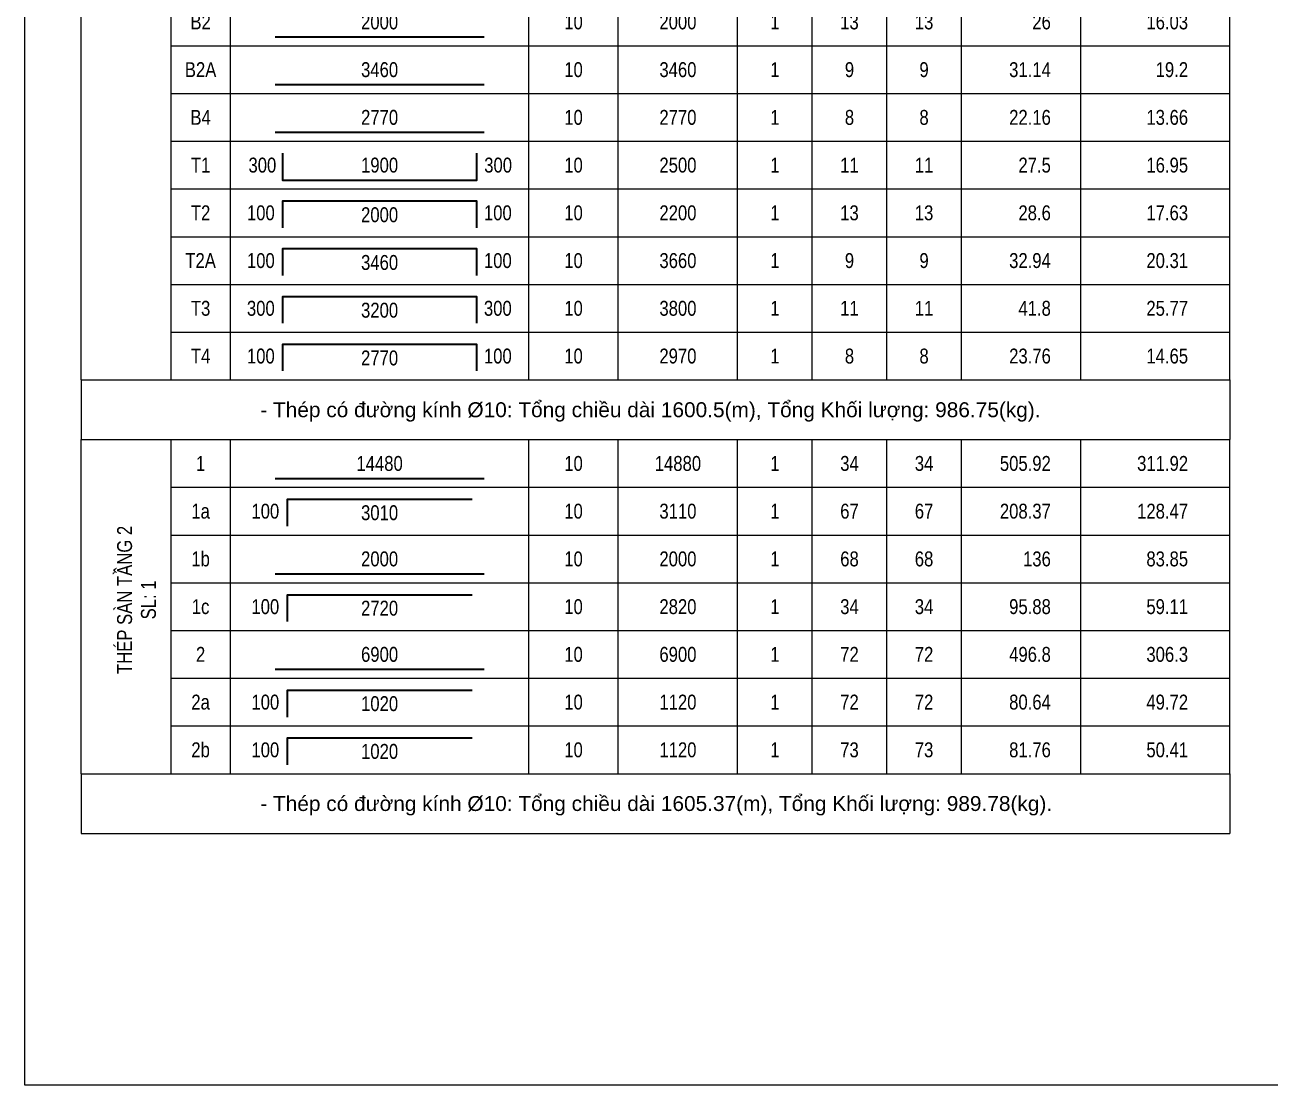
# Model space of a CAD drawing. Extents: x -165145 to 691808, y -202842 to 311040.
# Drawn here: x 352908 to 363342, y -136252 to -127368 of the extents above; entities that cross this region are included whole.
import ezdxf
from ezdxf.enums import TextEntityAlignment as Align

# ---------------------------------------------------------------- set-up
doc = ezdxf.new("R2010")
doc.units = 0
doc.header["$LTSCALE"] = 10
doc.header["$MEASUREMENT"] = 0
doc.linetypes.add('HIDDEN', pattern=[2.3807, 1.587, -0.7937])
doc.layers.get('Defpoints').update_dxf_attribs({"color": 5, "linetype": 'CONTINUOUS'})
for name, color, linetype, lineweight in [('DCE_BaoBeTong', 4, 'CONTINUOUS', 18), ('Dce_text', 7, 'CONTINUOUS', 13), ('DCE_ThepChu', 1, 'CONTINUOUS', 35), ('GE_KC_NETKHUAT', 9, 'HIDDEN', 20), ('TEXT', 4, 'CONTINUOUS', 20)]:
    doc.layers.add(name, color=color, linetype=linetype, lineweight=lineweight)
doc.styles.add('Dce_Text', font='arial.ttf', dxfattribs={"width": 0.8})
doc.styles.add('Dce_Text2', font='arial.ttf', dxfattribs={"width": 0.8})

# ---------------------------------------------------------------- blocks, each defined once
blk = doc.blocks.new('TK1')
at = {"layer": 'DCE_BaoBeTong'}
for p, q in [((0, -8), (0, 0)), ((25, -8), (25, 0)), ((75, -8), (75, 0)), ((90, -8), (90, 0)), ((110, -8), (110, 0)), ((122.5, -8), (122.5, 0)), ((135, -8), (135, 0)), ((147.5, -8), (147.5, 0)), ((167.5, -8), (167.5, 0))]:
    blk.add_line(p, q, dxfattribs=at)
for points in [[(15, -8), (25, -8), (75, -8), (90, -8), (122.5, -8), (135, -8), (147.5, -8), (167.5, -8), (192.5, -8), (192.5, 0)], [(15, 0), (15, -8)]]:
    blk.add_lwpolyline(points, dxfattribs=at)
at = {"layer": 'DCE_ThepChu'}
blk.add_lwpolyline([(32.5, -6.5), (67.5, -6.5)], dxfattribs=at)
at = {"layer": 'Dce_text', "color": 2, "style": 'Dce_Text', "width": 0.8, "flags": 4}
for tag, p in [('SH', (20, -4)), ('L', (50, -4)), ('DK', (82.5, -4)), ('sumL', (100, -4)), ('SKC', (116.25, -4)), ('SL', (128.75, -4))]:
    blk.add_attdef(tag, text='', height=2.5, dxfattribs=at).set_placement(p, align=Align.MIDDLE_CENTER)
at = {"layer": 'Dce_text', "color": 2, "style": 'Dce_Text', "width": 0.8}
blk.add_attdef('TSL', text='', height=2.5, dxfattribs=at).set_placement((141.25, -4), align=Align.MIDDLE_CENTER)
at = {"layer": 'Dce_text', "color": 2, "style": 'Dce_Text', "width": 0.8, "flags": 4}
for tag, p in [('Lall', (162.5, -4)), ('KL', (185.5, -4))]:
    blk.add_attdef(tag, text='', height=2.5, dxfattribs=at).set_placement(p, align=Align.MIDDLE_RIGHT)
blk = doc.blocks.new('TK2')
at = {"layer": 'DCE_BaoBeTong'}
for p, q in [((0, -8), (0, 0)), ((25, -8), (25, 0)), ((75, -8), (75, 0)), ((90, -8), (90, 0)), ((110, -8), (110, 0)), ((122.5, -8), (122.5, 0)), ((135, -8), (135, 0)), ((147.5, -8), (147.5, 0)), ((167.5, -8), (167.5, 0))]:
    blk.add_line(p, q, dxfattribs=at)
for points in [[(15, -8), (25, -8), (75, -8), (90, -8), (122.5, -8), (135, -8), (147.5, -8), (167.5, -8), (192.5, -8), (192.5, 0)], [(15, 0), (15, -8)]]:
    blk.add_lwpolyline(points, dxfattribs=at)
at = {"layer": 'DCE_ThepChu'}
blk.add_lwpolyline([(34.55, -6.5), (34.55, -2), (65.49, -2)], dxfattribs=at)
at = {"layer": 'Dce_text', "color": 2, "style": 'Dce_Text', "width": 0.8, "flags": 4}
for tag, p in [('SH', (20, -4)), ('L2', (50, -4.26)), ('DK', (82.5, -4)), ('sumL', (100, -4)), ('SKC', (116.25, -4)), ('SL', (128.75, -4))]:
    blk.add_attdef(tag, text='', height=2.5, dxfattribs=at).set_placement(p, align=Align.MIDDLE_CENTER)
for tag, p in [('L1', (33.18, -4)), ('Lall', (162.5, -4)), ('KL', (185.5, -4))]:
    blk.add_attdef(tag, text='', height=2.5, dxfattribs=at).set_placement(p, align=Align.MIDDLE_RIGHT)
at = {"layer": 'Dce_text', "color": 2, "style": 'Dce_Text', "width": 0.8}
blk.add_attdef('TSL', text='', height=2.5, dxfattribs=at).set_placement((141.25, -4), align=Align.MIDDLE_CENTER)
blk = doc.blocks.new('TK4')
at = {"layer": 'DCE_BaoBeTong'}
for p, q in [((0, -8), (0, 0)), ((25, -8), (25, 0)), ((75, -8), (75, 0)), ((90, -8), (90, 0)), ((110, -8), (110, 0)), ((122.5, -8), (122.5, 0)), ((135, -8), (135, 0)), ((147.5, -8), (147.5, 0)), ((167.5, -8), (167.5, 0))]:
    blk.add_line(p, q, dxfattribs=at)
for points in [[(15, -8), (25, -8), (75, -8), (90, -8), (122.5, -8), (135, -8), (147.5, -8), (167.5, -8), (192.5, -8), (192.5, 0)], [(15, 0), (15, -8)]]:
    blk.add_lwpolyline(points, dxfattribs=at)
at = {"layer": 'DCE_ThepChu'}
blk.add_lwpolyline([(33.78, -6.5), (33.78, -2), (66.22, -2), (66.22, -6.5)], dxfattribs=at)
at = {"layer": 'Dce_text', "color": 2, "style": 'Dce_Text', "width": 0.8, "flags": 4}
for tag, p in [('SH', (20, -4)), ('L2', (50, -4.32)), ('DK', (82.5, -4)), ('sumL', (100, -4)), ('SKC', (116.25, -4)), ('SL', (128.75, -4))]:
    blk.add_attdef(tag, text='', height=2.5, dxfattribs=at).set_placement(p, align=Align.MIDDLE_CENTER)
for tag, p in [('L1', (32.43, -4)), ('Lall', (162.5, -4)), ('KL', (185.5, -4))]:
    blk.add_attdef(tag, text='', height=2.5, dxfattribs=at).set_placement(p, align=Align.MIDDLE_RIGHT)
blk.add_attdef('L3', text='', height=2.5, dxfattribs=at).set_placement((67.48, -4), align=Align.MIDDLE_LEFT)
at = {"layer": 'Dce_text', "color": 2, "style": 'Dce_Text', "width": 0.8}
blk.add_attdef('TSL', text='', height=2.5, dxfattribs=at).set_placement((141.25, -4), align=Align.MIDDLE_CENTER)
blk = doc.blocks.new('TK7')
at = {"layer": 'DCE_BaoBeTong'}
for p, q in [((0, -8), (0, 0)), ((25, -8), (25, 0)), ((75, -8), (75, 0)), ((90, -8), (90, 0)), ((110, -8), (110, 0)), ((122.5, -8), (122.5, 0)), ((135, -8), (135, 0)), ((147.5, -8), (147.5, 0)), ((167.5, -8), (167.5, 0))]:
    blk.add_line(p, q, dxfattribs=at)
for points in [[(15, -8), (25, -8), (75, -8), (90, -8), (122.5, -8), (135, -8), (147.5, -8), (167.5, -8), (192.5, -8), (192.5, 0)], [(15, 0), (15, -8)]]:
    blk.add_lwpolyline(points, dxfattribs=at)
at = {"layer": 'DCE_ThepChu'}
blk.add_lwpolyline([(33.72, -2), (33.72, -6.5), (66.28, -6.5), (66.28, -2)], dxfattribs=at)
at = {"layer": 'Dce_text', "color": 2, "style": 'Dce_Text', "width": 0.8, "flags": 4}
for tag, p in [('SH', (20, -4)), ('L2', (50, -4)), ('DK', (82.5, -4)), ('sumL', (100, -4)), ('SKC', (116.25, -4)), ('SL', (128.75, -4))]:
    blk.add_attdef(tag, text='', height=2.5, dxfattribs=at).set_placement(p, align=Align.MIDDLE_CENTER)
for tag, p in [('L1', (32.68, -4)), ('Lall', (162.5, -4)), ('KL', (185.5, -4))]:
    blk.add_attdef(tag, text='', height=2.5, dxfattribs=at).set_placement(p, align=Align.MIDDLE_RIGHT)
blk.add_attdef('L3', text='', height=2.5, dxfattribs=at).set_placement((67.53, -4), align=Align.MIDDLE_LEFT)
at = {"layer": 'Dce_text', "color": 2, "style": 'Dce_Text', "width": 0.8}
blk.add_attdef('TSL', text='', height=2.5, dxfattribs=at).set_placement((141.25, -4), align=Align.MIDDLE_CENTER)
blk = doc.blocks.new('TenCauKien')
at = {"layer": 'Dce_text', "style": 'Dce_Text', "width": 0.8}
for tag, p in [('TENCAUKIEN', (-2, 0)), ('SOCAUKIEN', (2, 0))]:
    blk.add_attdef(tag, text='', height=2.5, rotation=90, dxfattribs=at).set_placement(p, align=Align.MIDDLE_CENTER)

msp = doc.modelspace()

# ---------------------------------------------------------------- linework, layer by layer
at = {"layer": 'DCE_BaoBeTong'}
for p, q in [((353380.32995, -130342.87303), (354130.32995, -130342.87303)), ((353380.32995, -130342.87303), (353380.32995, -130842.87303)), ((363005.32995, -130342.87303), (363005.32995, -130842.87303)), ((353380.32995, -130842.87303), (363005.32995, -130842.87303)), ((353380.32995, -133642.87303), (354130.32995, -133642.87303)), ((353380.32995, -133642.87303), (353380.32995, -134142.87303)), ((363005.32995, -133642.87303), (363005.32995, -134142.87303)), ((353380.32995, -134142.87303), (363005.32995, -134142.87303))]:
    msp.add_line(p, q, dxfattribs=at)
at = {"layer": 'Defpoints'}
msp.add_lwpolyline([(352908.07393, -118768.70056), (373925.04268, -118768.70056), (373925.04268, -136252.38181), (352908.07393, -136252.38181)], close=True, dxfattribs=at)

# ---------------------------------------------------------------- block references
at = {"layer": 'GE_KC_NETKHUAT'}
ref = msp.add_blockref('TK1', (353380.32995, -127142.87303), dxfattribs=dict(at, xscale=50, yscale=50, zscale=50))
ref.add_attrib('KL', '16.03', dxfattribs={"layer": 'Dce_text', "color": 2, "height": 125, "style": 'Dce_Text', "width": 0.8}).set_placement((362655.32995, -127342.87303), align=Align.MIDDLE_RIGHT)
ref.add_attrib('Lall', '26', dxfattribs={"layer": 'Dce_text', "color": 2, "height": 125, "style": 'Dce_Text', "width": 0.8}).set_placement((361505.32995, -127342.87303), align=Align.MIDDLE_RIGHT)
ref.add_attrib('SKC', '1', dxfattribs={"layer": 'Dce_text', "color": 2, "height": 125, "style": 'Dce_Text', "width": 0.8}).set_placement((359192.82995, -127342.87303), align=Align.MIDDLE_CENTER)
ref.add_attrib('SL', '13', dxfattribs={"layer": 'Dce_text', "color": 2, "height": 125, "style": 'Dce_Text', "width": 0.8}).set_placement((359817.82995, -127342.87303), align=Align.MIDDLE_CENTER)
ref.add_attrib('sumL', '2000', dxfattribs={"layer": 'Dce_text', "color": 2, "height": 125, "style": 'Dce_Text', "width": 0.8}).set_placement((358380.32995, -127342.87303), align=Align.MIDDLE_CENTER)
ref.add_attrib('DK', '10', dxfattribs={"layer": 'Dce_text', "color": 2, "height": 125, "style": 'Dce_Text', "width": 0.8}).set_placement((357505.32995, -127342.87303), align=Align.MIDDLE_CENTER)
ref.add_attrib('L', '2000', dxfattribs={"layer": 'Dce_text', "color": 2, "height": 125, "style": 'Dce_Text', "width": 0.8}).set_placement((355880.32995, -127342.87303), align=Align.MIDDLE_CENTER)
ref.add_attrib('SH', 'B2', dxfattribs={"layer": 'Dce_text', "color": 2, "height": 125, "style": 'Dce_Text', "width": 0.8}).set_placement((354380.32995, -127342.87303), align=Align.MIDDLE_CENTER)
ref.add_attrib('TSL', '13', dxfattribs={"layer": 'Dce_text', "color": 2, "height": 125, "style": 'Dce_Text', "width": 0.8}).set_placement((360442.82995, -127342.87303), align=Align.MIDDLE_CENTER)
ref = msp.add_blockref('TK1', (353380.32995, -127542.87303), dxfattribs=dict(at, xscale=50, yscale=50, zscale=50))
ref.add_attrib('KL', '19.2', dxfattribs={"layer": 'Dce_text', "color": 2, "height": 125, "style": 'Dce_Text', "width": 0.8}).set_placement((362655.32995, -127742.87303), align=Align.MIDDLE_RIGHT)
ref.add_attrib('Lall', '31.14', dxfattribs={"layer": 'Dce_text', "color": 2, "height": 125, "style": 'Dce_Text', "width": 0.8}).set_placement((361505.32995, -127742.87303), align=Align.MIDDLE_RIGHT)
ref.add_attrib('SKC', '1', dxfattribs={"layer": 'Dce_text', "color": 2, "height": 125, "style": 'Dce_Text', "width": 0.8}).set_placement((359192.82995, -127742.87303), align=Align.MIDDLE_CENTER)
ref.add_attrib('SL', '9', dxfattribs={"layer": 'Dce_text', "color": 2, "height": 125, "style": 'Dce_Text', "width": 0.8}).set_placement((359817.82995, -127742.87303), align=Align.MIDDLE_CENTER)
ref.add_attrib('sumL', '3460', dxfattribs={"layer": 'Dce_text', "color": 2, "height": 125, "style": 'Dce_Text', "width": 0.8}).set_placement((358380.32995, -127742.87303), align=Align.MIDDLE_CENTER)
ref.add_attrib('DK', '10', dxfattribs={"layer": 'Dce_text', "color": 2, "height": 125, "style": 'Dce_Text', "width": 0.8}).set_placement((357505.32995, -127742.87303), align=Align.MIDDLE_CENTER)
ref.add_attrib('L', '3460', dxfattribs={"layer": 'Dce_text', "color": 2, "height": 125, "style": 'Dce_Text', "width": 0.8}).set_placement((355880.32995, -127742.87303), align=Align.MIDDLE_CENTER)
ref.add_attrib('SH', 'B2A', dxfattribs={"layer": 'Dce_text', "color": 2, "height": 125, "style": 'Dce_Text', "width": 0.8}).set_placement((354380.32995, -127742.87303), align=Align.MIDDLE_CENTER)
ref.add_attrib('TSL', '9', dxfattribs={"layer": 'Dce_text', "color": 2, "height": 125, "style": 'Dce_Text', "width": 0.8}).set_placement((360442.82995, -127742.87303), align=Align.MIDDLE_CENTER)
ref = msp.add_blockref('TK1', (353380.32995, -127942.87303), dxfattribs=dict(at, xscale=50, yscale=50, zscale=50))
ref.add_attrib('KL', '13.66', dxfattribs={"layer": 'Dce_text', "color": 2, "height": 125, "style": 'Dce_Text', "width": 0.8}).set_placement((362655.32995, -128142.87303), align=Align.MIDDLE_RIGHT)
ref.add_attrib('Lall', '22.16', dxfattribs={"layer": 'Dce_text', "color": 2, "height": 125, "style": 'Dce_Text', "width": 0.8}).set_placement((361505.32995, -128142.87303), align=Align.MIDDLE_RIGHT)
ref.add_attrib('SKC', '1', dxfattribs={"layer": 'Dce_text', "color": 2, "height": 125, "style": 'Dce_Text', "width": 0.8}).set_placement((359192.82995, -128142.87303), align=Align.MIDDLE_CENTER)
ref.add_attrib('SL', '8', dxfattribs={"layer": 'Dce_text', "color": 2, "height": 125, "style": 'Dce_Text', "width": 0.8}).set_placement((359817.82995, -128142.87303), align=Align.MIDDLE_CENTER)
ref.add_attrib('sumL', '2770', dxfattribs={"layer": 'Dce_text', "color": 2, "height": 125, "style": 'Dce_Text', "width": 0.8}).set_placement((358380.32995, -128142.87303), align=Align.MIDDLE_CENTER)
ref.add_attrib('DK', '10', dxfattribs={"layer": 'Dce_text', "color": 2, "height": 125, "style": 'Dce_Text', "width": 0.8}).set_placement((357505.32995, -128142.87303), align=Align.MIDDLE_CENTER)
ref.add_attrib('L', '2770', dxfattribs={"layer": 'Dce_text', "color": 2, "height": 125, "style": 'Dce_Text', "width": 0.8}).set_placement((355880.32995, -128142.87303), align=Align.MIDDLE_CENTER)
ref.add_attrib('SH', 'B4', dxfattribs={"layer": 'Dce_text', "color": 2, "height": 125, "style": 'Dce_Text', "width": 0.8}).set_placement((354380.32995, -128142.87303), align=Align.MIDDLE_CENTER)
ref.add_attrib('TSL', '8', dxfattribs={"layer": 'Dce_text', "color": 2, "height": 125, "style": 'Dce_Text', "width": 0.8}).set_placement((360442.82995, -128142.87303), align=Align.MIDDLE_CENTER)
ref = msp.add_blockref('TK7', (353380.32995, -128342.87303), dxfattribs=dict(at, xscale=50, yscale=50, zscale=50))
ref.add_attrib('SH', 'T1', dxfattribs={"layer": 'Dce_text', "color": 2, "height": 125, "style": 'Dce_Text', "width": 0.8}).set_placement((354380.32995, -128542.87303), align=Align.MIDDLE_CENTER)
ref.add_attrib('L2', '1900', dxfattribs={"layer": 'Dce_text', "color": 2, "height": 125, "style": 'Dce_Text', "width": 0.8}).set_placement((355880.32995, -128542.87303), align=Align.MIDDLE_CENTER)
ref.add_attrib('L1', '300', dxfattribs={"layer": 'Dce_text', "color": 2, "height": 125, "style": 'Dce_Text', "width": 0.8}).set_placement((355014.54236, -128542.87303), align=Align.MIDDLE_RIGHT)
ref.add_attrib('L3', '300', dxfattribs={"layer": 'Dce_text', "color": 2, "height": 125, "style": 'Dce_Text', "width": 0.8}).set_placement((356757.00046, -128542.87303), align=Align.MIDDLE_LEFT)
ref.add_attrib('DK', '10', dxfattribs={"layer": 'Dce_text', "color": 2, "height": 125, "style": 'Dce_Text', "width": 0.8}).set_placement((357505.32995, -128542.87303), align=Align.MIDDLE_CENTER)
ref.add_attrib('sumL', '2500', dxfattribs={"layer": 'Dce_text', "color": 2, "height": 125, "style": 'Dce_Text', "width": 0.8}).set_placement((358380.32995, -128542.87303), align=Align.MIDDLE_CENTER)
ref.add_attrib('SL', '11', dxfattribs={"layer": 'Dce_text', "color": 2, "height": 125, "style": 'Dce_Text', "width": 0.8}).set_placement((359817.82995, -128542.87303), align=Align.MIDDLE_CENTER)
ref.add_attrib('SKC', '1', dxfattribs={"layer": 'Dce_text', "color": 2, "height": 125, "style": 'Dce_Text', "width": 0.8}).set_placement((359192.82995, -128542.87303), align=Align.MIDDLE_CENTER)
ref.add_attrib('Lall', '27.5', dxfattribs={"layer": 'Dce_text', "color": 2, "height": 125, "style": 'Dce_Text', "width": 0.8}).set_placement((361505.32995, -128542.87303), align=Align.MIDDLE_RIGHT)
ref.add_attrib('KL', '16.95', dxfattribs={"layer": 'Dce_text', "color": 2, "height": 125, "style": 'Dce_Text', "width": 0.8}).set_placement((362655.32995, -128542.87303), align=Align.MIDDLE_RIGHT)
ref.add_attrib('TSL', '11', dxfattribs={"layer": 'Dce_text', "color": 2, "height": 125, "style": 'Dce_Text', "width": 0.8}).set_placement((360442.82995, -128542.87303), align=Align.MIDDLE_CENTER)
ref = msp.add_blockref('TK4', (353380.32995, -128742.87303), dxfattribs=dict(at, xscale=50, yscale=50, zscale=50))
ref.add_attrib('SH', 'T2', dxfattribs={"layer": 'Dce_text', "color": 2, "height": 125, "style": 'Dce_Text', "width": 0.8}).set_placement((354380.32995, -128942.87303), align=Align.MIDDLE_CENTER)
ref.add_attrib('L2', '2000', dxfattribs={"layer": 'Dce_text', "color": 2, "height": 125, "style": 'Dce_Text', "width": 0.8}).set_placement((355880.32995, -128958.83482), align=Align.MIDDLE_CENTER)
ref.add_attrib('L1', '100', dxfattribs={"layer": 'Dce_text', "color": 2, "height": 125, "style": 'Dce_Text', "width": 0.8}).set_placement((355001.59525, -128942.87303), align=Align.MIDDLE_RIGHT)
ref.add_attrib('L3', '100', dxfattribs={"layer": 'Dce_text', "color": 2, "height": 125, "style": 'Dce_Text', "width": 0.8}).set_placement((356754.56891, -128942.87303), align=Align.MIDDLE_LEFT)
ref.add_attrib('DK', '10', dxfattribs={"layer": 'Dce_text', "color": 2, "height": 125, "style": 'Dce_Text', "width": 0.8}).set_placement((357505.32995, -128942.87303), align=Align.MIDDLE_CENTER)
ref.add_attrib('sumL', '2200', dxfattribs={"layer": 'Dce_text', "color": 2, "height": 125, "style": 'Dce_Text', "width": 0.8}).set_placement((358380.32995, -128942.87303), align=Align.MIDDLE_CENTER)
ref.add_attrib('SL', '13', dxfattribs={"layer": 'Dce_text', "color": 2, "height": 125, "style": 'Dce_Text', "width": 0.8}).set_placement((359817.82995, -128942.87303), align=Align.MIDDLE_CENTER)
ref.add_attrib('SKC', '1', dxfattribs={"layer": 'Dce_text', "color": 2, "height": 125, "style": 'Dce_Text', "width": 0.8}).set_placement((359192.82995, -128942.87303), align=Align.MIDDLE_CENTER)
ref.add_attrib('Lall', '28.6', dxfattribs={"layer": 'Dce_text', "color": 2, "height": 125, "style": 'Dce_Text', "width": 0.8}).set_placement((361505.32995, -128942.87303), align=Align.MIDDLE_RIGHT)
ref.add_attrib('KL', '17.63', dxfattribs={"layer": 'Dce_text', "color": 2, "height": 125, "style": 'Dce_Text', "width": 0.8}).set_placement((362655.32995, -128942.87303), align=Align.MIDDLE_RIGHT)
ref.add_attrib('TSL', '13', dxfattribs={"layer": 'Dce_text', "color": 2, "height": 125, "style": 'Dce_Text', "width": 0.8}).set_placement((360442.82995, -128942.87303), align=Align.MIDDLE_CENTER)
ref = msp.add_blockref('TK4', (353380.32995, -129142.87303), dxfattribs=dict(at, xscale=50, yscale=50, zscale=50))
ref.add_attrib('SH', 'T2A', dxfattribs={"layer": 'Dce_text', "color": 2, "height": 125, "style": 'Dce_Text', "width": 0.8}).set_placement((354380.32995, -129342.87303), align=Align.MIDDLE_CENTER)
ref.add_attrib('L2', '3460', dxfattribs={"layer": 'Dce_text', "color": 2, "height": 125, "style": 'Dce_Text', "width": 0.8}).set_placement((355880.32995, -129358.83482), align=Align.MIDDLE_CENTER)
ref.add_attrib('L1', '100', dxfattribs={"layer": 'Dce_text', "color": 2, "height": 125, "style": 'Dce_Text', "width": 0.8}).set_placement((355001.59525, -129342.87303), align=Align.MIDDLE_RIGHT)
ref.add_attrib('L3', '100', dxfattribs={"layer": 'Dce_text', "color": 2, "height": 125, "style": 'Dce_Text', "width": 0.8}).set_placement((356754.56891, -129342.87303), align=Align.MIDDLE_LEFT)
ref.add_attrib('DK', '10', dxfattribs={"layer": 'Dce_text', "color": 2, "height": 125, "style": 'Dce_Text', "width": 0.8}).set_placement((357505.32995, -129342.87303), align=Align.MIDDLE_CENTER)
ref.add_attrib('sumL', '3660', dxfattribs={"layer": 'Dce_text', "color": 2, "height": 125, "style": 'Dce_Text', "width": 0.8}).set_placement((358380.32995, -129342.87303), align=Align.MIDDLE_CENTER)
ref.add_attrib('SL', '9', dxfattribs={"layer": 'Dce_text', "color": 2, "height": 125, "style": 'Dce_Text', "width": 0.8}).set_placement((359817.82995, -129342.87303), align=Align.MIDDLE_CENTER)
ref.add_attrib('SKC', '1', dxfattribs={"layer": 'Dce_text', "color": 2, "height": 125, "style": 'Dce_Text', "width": 0.8}).set_placement((359192.82995, -129342.87303), align=Align.MIDDLE_CENTER)
ref.add_attrib('Lall', '32.94', dxfattribs={"layer": 'Dce_text', "color": 2, "height": 125, "style": 'Dce_Text', "width": 0.8}).set_placement((361505.32995, -129342.87303), align=Align.MIDDLE_RIGHT)
ref.add_attrib('KL', '20.31', dxfattribs={"layer": 'Dce_text', "color": 2, "height": 125, "style": 'Dce_Text', "width": 0.8}).set_placement((362655.32995, -129342.87303), align=Align.MIDDLE_RIGHT)
ref.add_attrib('TSL', '9', dxfattribs={"layer": 'Dce_text', "color": 2, "height": 125, "style": 'Dce_Text', "width": 0.8}).set_placement((360442.82995, -129342.87303), align=Align.MIDDLE_CENTER)
ref = msp.add_blockref('TK4', (353380.32995, -129542.87303), dxfattribs=dict(at, xscale=50, yscale=50, zscale=50))
ref.add_attrib('SH', 'T3', dxfattribs={"layer": 'Dce_text', "color": 2, "height": 125, "style": 'Dce_Text', "width": 0.8}).set_placement((354380.32995, -129742.87303), align=Align.MIDDLE_CENTER)
ref.add_attrib('L2', '3200', dxfattribs={"layer": 'Dce_text', "color": 2, "height": 125, "style": 'Dce_Text', "width": 0.8}).set_placement((355880.32995, -129758.83482), align=Align.MIDDLE_CENTER)
ref.add_attrib('L1', '300', dxfattribs={"layer": 'Dce_text', "color": 2, "height": 125, "style": 'Dce_Text', "width": 0.8}).set_placement((355001.59525, -129742.87303), align=Align.MIDDLE_RIGHT)
ref.add_attrib('L3', '300', dxfattribs={"layer": 'Dce_text', "color": 2, "height": 125, "style": 'Dce_Text', "width": 0.8}).set_placement((356754.56891, -129742.87303), align=Align.MIDDLE_LEFT)
ref.add_attrib('DK', '10', dxfattribs={"layer": 'Dce_text', "color": 2, "height": 125, "style": 'Dce_Text', "width": 0.8}).set_placement((357505.32995, -129742.87303), align=Align.MIDDLE_CENTER)
ref.add_attrib('sumL', '3800', dxfattribs={"layer": 'Dce_text', "color": 2, "height": 125, "style": 'Dce_Text', "width": 0.8}).set_placement((358380.32995, -129742.87303), align=Align.MIDDLE_CENTER)
ref.add_attrib('SL', '11', dxfattribs={"layer": 'Dce_text', "color": 2, "height": 125, "style": 'Dce_Text', "width": 0.8}).set_placement((359817.82995, -129742.87303), align=Align.MIDDLE_CENTER)
ref.add_attrib('SKC', '1', dxfattribs={"layer": 'Dce_text', "color": 2, "height": 125, "style": 'Dce_Text', "width": 0.8}).set_placement((359192.82995, -129742.87303), align=Align.MIDDLE_CENTER)
ref.add_attrib('Lall', '41.8', dxfattribs={"layer": 'Dce_text', "color": 2, "height": 125, "style": 'Dce_Text', "width": 0.8}).set_placement((361505.32995, -129742.87303), align=Align.MIDDLE_RIGHT)
ref.add_attrib('KL', '25.77', dxfattribs={"layer": 'Dce_text', "color": 2, "height": 125, "style": 'Dce_Text', "width": 0.8}).set_placement((362655.32995, -129742.87303), align=Align.MIDDLE_RIGHT)
ref.add_attrib('TSL', '11', dxfattribs={"layer": 'Dce_text', "color": 2, "height": 125, "style": 'Dce_Text', "width": 0.8}).set_placement((360442.82995, -129742.87303), align=Align.MIDDLE_CENTER)
ref = msp.add_blockref('TK4', (353380.32995, -129942.87303), dxfattribs=dict(at, xscale=50, yscale=50, zscale=50))
ref.add_attrib('SH', 'T4', dxfattribs={"layer": 'Dce_text', "color": 2, "height": 125, "style": 'Dce_Text', "width": 0.8}).set_placement((354380.32995, -130142.87303), align=Align.MIDDLE_CENTER)
ref.add_attrib('L2', '2770', dxfattribs={"layer": 'Dce_text', "color": 2, "height": 125, "style": 'Dce_Text', "width": 0.8}).set_placement((355880.32995, -130158.83482), align=Align.MIDDLE_CENTER)
ref.add_attrib('L1', '100', dxfattribs={"layer": 'Dce_text', "color": 2, "height": 125, "style": 'Dce_Text', "width": 0.8}).set_placement((355001.59525, -130142.87303), align=Align.MIDDLE_RIGHT)
ref.add_attrib('L3', '100', dxfattribs={"layer": 'Dce_text', "color": 2, "height": 125, "style": 'Dce_Text', "width": 0.8}).set_placement((356754.56891, -130142.87303), align=Align.MIDDLE_LEFT)
ref.add_attrib('DK', '10', dxfattribs={"layer": 'Dce_text', "color": 2, "height": 125, "style": 'Dce_Text', "width": 0.8}).set_placement((357505.32995, -130142.87303), align=Align.MIDDLE_CENTER)
ref.add_attrib('sumL', '2970', dxfattribs={"layer": 'Dce_text', "color": 2, "height": 125, "style": 'Dce_Text', "width": 0.8}).set_placement((358380.32995, -130142.87303), align=Align.MIDDLE_CENTER)
ref.add_attrib('SL', '8', dxfattribs={"layer": 'Dce_text', "color": 2, "height": 125, "style": 'Dce_Text', "width": 0.8}).set_placement((359817.82995, -130142.87303), align=Align.MIDDLE_CENTER)
ref.add_attrib('SKC', '1', dxfattribs={"layer": 'Dce_text', "color": 2, "height": 125, "style": 'Dce_Text', "width": 0.8}).set_placement((359192.82995, -130142.87303), align=Align.MIDDLE_CENTER)
ref.add_attrib('Lall', '23.76', dxfattribs={"layer": 'Dce_text', "color": 2, "height": 125, "style": 'Dce_Text', "width": 0.8}).set_placement((361505.32995, -130142.87303), align=Align.MIDDLE_RIGHT)
ref.add_attrib('KL', '14.65', dxfattribs={"layer": 'Dce_text', "color": 2, "height": 125, "style": 'Dce_Text', "width": 0.8}).set_placement((362655.32995, -130142.87303), align=Align.MIDDLE_RIGHT)
ref.add_attrib('TSL', '8', dxfattribs={"layer": 'Dce_text', "color": 2, "height": 125, "style": 'Dce_Text', "width": 0.8}).set_placement((360442.82995, -130142.87303), align=Align.MIDDLE_CENTER)
ref = msp.add_blockref('TK1', (353380.32995, -130842.87303), dxfattribs=dict(at, xscale=50, yscale=50, zscale=50))
ref.add_attrib('KL', '311.92', dxfattribs={"layer": 'Dce_text', "color": 2, "height": 125, "style": 'Dce_Text', "width": 0.8}).set_placement((362655.32995, -131042.87303), align=Align.MIDDLE_RIGHT)
ref.add_attrib('Lall', '505.92', dxfattribs={"layer": 'Dce_text', "color": 2, "height": 125, "style": 'Dce_Text', "width": 0.8}).set_placement((361505.32995, -131042.87303), align=Align.MIDDLE_RIGHT)
ref.add_attrib('SKC', '1', dxfattribs={"layer": 'Dce_text', "color": 2, "height": 125, "style": 'Dce_Text', "width": 0.8}).set_placement((359192.82995, -131042.87303), align=Align.MIDDLE_CENTER)
ref.add_attrib('SL', '34', dxfattribs={"layer": 'Dce_text', "color": 2, "height": 125, "style": 'Dce_Text', "width": 0.8}).set_placement((359817.82995, -131042.87303), align=Align.MIDDLE_CENTER)
ref.add_attrib('sumL', '14880', dxfattribs={"layer": 'Dce_text', "color": 2, "height": 125, "style": 'Dce_Text', "width": 0.8}).set_placement((358380.32995, -131042.87303), align=Align.MIDDLE_CENTER)
ref.add_attrib('DK', '10', dxfattribs={"layer": 'Dce_text', "color": 2, "height": 125, "style": 'Dce_Text', "width": 0.8}).set_placement((357505.32995, -131042.87303), align=Align.MIDDLE_CENTER)
ref.add_attrib('L', '14480', dxfattribs={"layer": 'Dce_text', "color": 2, "height": 125, "style": 'Dce_Text', "width": 0.8}).set_placement((355880.32995, -131042.87303), align=Align.MIDDLE_CENTER)
ref.add_attrib('SH', '1', dxfattribs={"layer": 'Dce_text', "color": 2, "height": 125, "style": 'Dce_Text', "width": 0.8}).set_placement((354380.32995, -131042.87303), align=Align.MIDDLE_CENTER)
ref.add_attrib('TSL', '34', dxfattribs={"layer": 'Dce_text', "color": 2, "height": 125, "style": 'Dce_Text', "width": 0.8}).set_placement((360442.82995, -131042.87303), align=Align.MIDDLE_CENTER)
ref = msp.add_blockref('TK2', (353380.32995, -131242.87303), dxfattribs=dict(at, xscale=50, yscale=50, zscale=50))
ref.add_attrib('SH', '1a', dxfattribs={"layer": 'Dce_text', "color": 2, "height": 125, "style": 'Dce_Text', "width": 0.8}).set_placement((354380.32995, -131442.87303), align=Align.MIDDLE_CENTER)
ref.add_attrib('L2', '3010', dxfattribs={"layer": 'Dce_text', "color": 2, "height": 125, "style": 'Dce_Text', "width": 0.8}).set_placement((355880.32995, -131455.84198), align=Align.MIDDLE_CENTER)
ref.add_attrib('L1', '100', dxfattribs={"layer": 'Dce_text', "color": 2, "height": 125, "style": 'Dce_Text', "width": 0.8}).set_placement((355039.31849, -131442.87303), align=Align.MIDDLE_RIGHT)
ref.add_attrib('DK', '10', dxfattribs={"layer": 'Dce_text', "color": 2, "height": 125, "style": 'Dce_Text', "width": 0.8}).set_placement((357505.32995, -131442.87303), align=Align.MIDDLE_CENTER)
ref.add_attrib('sumL', '3110', dxfattribs={"layer": 'Dce_text', "color": 2, "height": 125, "style": 'Dce_Text', "width": 0.8}).set_placement((358380.32995, -131442.87303), align=Align.MIDDLE_CENTER)
ref.add_attrib('SL', '67', dxfattribs={"layer": 'Dce_text', "color": 2, "height": 125, "style": 'Dce_Text', "width": 0.8}).set_placement((359817.82995, -131442.87303), align=Align.MIDDLE_CENTER)
ref.add_attrib('SKC', '1', dxfattribs={"layer": 'Dce_text', "color": 2, "height": 125, "style": 'Dce_Text', "width": 0.8}).set_placement((359192.82995, -131442.87303), align=Align.MIDDLE_CENTER)
ref.add_attrib('Lall', '208.37', dxfattribs={"layer": 'Dce_text', "color": 2, "height": 125, "style": 'Dce_Text', "width": 0.8}).set_placement((361505.32995, -131442.87303), align=Align.MIDDLE_RIGHT)
ref.add_attrib('KL', '128.47', dxfattribs={"layer": 'Dce_text', "color": 2, "height": 125, "style": 'Dce_Text', "width": 0.8}).set_placement((362655.32995, -131442.87303), align=Align.MIDDLE_RIGHT)
ref.add_attrib('TSL', '67', dxfattribs={"layer": 'Dce_text', "color": 2, "height": 125, "style": 'Dce_Text', "width": 0.8}).set_placement((360442.82995, -131442.87303), align=Align.MIDDLE_CENTER)
ref = msp.add_blockref('TK1', (353380.32995, -131642.87303), dxfattribs=dict(at, xscale=50, yscale=50, zscale=50))
ref.add_attrib('KL', '83.85', dxfattribs={"layer": 'Dce_text', "color": 2, "height": 125, "style": 'Dce_Text', "width": 0.8}).set_placement((362655.32995, -131842.87303), align=Align.MIDDLE_RIGHT)
ref.add_attrib('Lall', '136', dxfattribs={"layer": 'Dce_text', "color": 2, "height": 125, "style": 'Dce_Text', "width": 0.8}).set_placement((361505.32995, -131842.87303), align=Align.MIDDLE_RIGHT)
ref.add_attrib('SKC', '1', dxfattribs={"layer": 'Dce_text', "color": 2, "height": 125, "style": 'Dce_Text', "width": 0.8}).set_placement((359192.82995, -131842.87303), align=Align.MIDDLE_CENTER)
ref.add_attrib('SL', '68', dxfattribs={"layer": 'Dce_text', "color": 2, "height": 125, "style": 'Dce_Text', "width": 0.8}).set_placement((359817.82995, -131842.87303), align=Align.MIDDLE_CENTER)
ref.add_attrib('sumL', '2000', dxfattribs={"layer": 'Dce_text', "color": 2, "height": 125, "style": 'Dce_Text', "width": 0.8}).set_placement((358380.32995, -131842.87303), align=Align.MIDDLE_CENTER)
ref.add_attrib('DK', '10', dxfattribs={"layer": 'Dce_text', "color": 2, "height": 125, "style": 'Dce_Text', "width": 0.8}).set_placement((357505.32995, -131842.87303), align=Align.MIDDLE_CENTER)
ref.add_attrib('L', '2000', dxfattribs={"layer": 'Dce_text', "color": 2, "height": 125, "style": 'Dce_Text', "width": 0.8}).set_placement((355880.32995, -131842.87303), align=Align.MIDDLE_CENTER)
ref.add_attrib('SH', '1b', dxfattribs={"layer": 'Dce_text', "color": 2, "height": 125, "style": 'Dce_Text', "width": 0.8}).set_placement((354380.32995, -131842.87303), align=Align.MIDDLE_CENTER)
ref.add_attrib('TSL', '68', dxfattribs={"layer": 'Dce_text', "color": 2, "height": 125, "style": 'Dce_Text', "width": 0.8}).set_placement((360442.82995, -131842.87303), align=Align.MIDDLE_CENTER)
ref = msp.add_blockref('TK2', (353380.32995, -132042.87303), dxfattribs=dict(at, xscale=50, yscale=50, zscale=50))
ref.add_attrib('SH', '1c', dxfattribs={"layer": 'Dce_text', "color": 2, "height": 125, "style": 'Dce_Text', "width": 0.8}).set_placement((354380.32995, -132242.87303), align=Align.MIDDLE_CENTER)
ref.add_attrib('L2', '2720', dxfattribs={"layer": 'Dce_text', "color": 2, "height": 125, "style": 'Dce_Text', "width": 0.8}).set_placement((355880.32995, -132255.84198), align=Align.MIDDLE_CENTER)
ref.add_attrib('L1', '100', dxfattribs={"layer": 'Dce_text', "color": 2, "height": 125, "style": 'Dce_Text', "width": 0.8}).set_placement((355039.31849, -132242.87303), align=Align.MIDDLE_RIGHT)
ref.add_attrib('DK', '10', dxfattribs={"layer": 'Dce_text', "color": 2, "height": 125, "style": 'Dce_Text', "width": 0.8}).set_placement((357505.32995, -132242.87303), align=Align.MIDDLE_CENTER)
ref.add_attrib('sumL', '2820', dxfattribs={"layer": 'Dce_text', "color": 2, "height": 125, "style": 'Dce_Text', "width": 0.8}).set_placement((358380.32995, -132242.87303), align=Align.MIDDLE_CENTER)
ref.add_attrib('SL', '34', dxfattribs={"layer": 'Dce_text', "color": 2, "height": 125, "style": 'Dce_Text', "width": 0.8}).set_placement((359817.82995, -132242.87303), align=Align.MIDDLE_CENTER)
ref.add_attrib('SKC', '1', dxfattribs={"layer": 'Dce_text', "color": 2, "height": 125, "style": 'Dce_Text', "width": 0.8}).set_placement((359192.82995, -132242.87303), align=Align.MIDDLE_CENTER)
ref.add_attrib('Lall', '95.88', dxfattribs={"layer": 'Dce_text', "color": 2, "height": 125, "style": 'Dce_Text', "width": 0.8}).set_placement((361505.32995, -132242.87303), align=Align.MIDDLE_RIGHT)
ref.add_attrib('KL', '59.11', dxfattribs={"layer": 'Dce_text', "color": 2, "height": 125, "style": 'Dce_Text', "width": 0.8}).set_placement((362655.32995, -132242.87303), align=Align.MIDDLE_RIGHT)
ref.add_attrib('TSL', '34', dxfattribs={"layer": 'Dce_text', "color": 2, "height": 125, "style": 'Dce_Text', "width": 0.8}).set_placement((360442.82995, -132242.87303), align=Align.MIDDLE_CENTER)
ref = msp.add_blockref('TK1', (353380.32995, -132442.87303), dxfattribs=dict(at, xscale=50, yscale=50, zscale=50))
ref.add_attrib('KL', '306.3', dxfattribs={"layer": 'Dce_text', "color": 2, "height": 125, "style": 'Dce_Text', "width": 0.8}).set_placement((362655.32995, -132642.87303), align=Align.MIDDLE_RIGHT)
ref.add_attrib('Lall', '496.8', dxfattribs={"layer": 'Dce_text', "color": 2, "height": 125, "style": 'Dce_Text', "width": 0.8}).set_placement((361505.32995, -132642.87303), align=Align.MIDDLE_RIGHT)
ref.add_attrib('SKC', '1', dxfattribs={"layer": 'Dce_text', "color": 2, "height": 125, "style": 'Dce_Text', "width": 0.8}).set_placement((359192.82995, -132642.87303), align=Align.MIDDLE_CENTER)
ref.add_attrib('SL', '72', dxfattribs={"layer": 'Dce_text', "color": 2, "height": 125, "style": 'Dce_Text', "width": 0.8}).set_placement((359817.82995, -132642.87303), align=Align.MIDDLE_CENTER)
ref.add_attrib('sumL', '6900', dxfattribs={"layer": 'Dce_text', "color": 2, "height": 125, "style": 'Dce_Text', "width": 0.8}).set_placement((358380.32995, -132642.87303), align=Align.MIDDLE_CENTER)
ref.add_attrib('DK', '10', dxfattribs={"layer": 'Dce_text', "color": 2, "height": 125, "style": 'Dce_Text', "width": 0.8}).set_placement((357505.32995, -132642.87303), align=Align.MIDDLE_CENTER)
ref.add_attrib('L', '6900', dxfattribs={"layer": 'Dce_text', "color": 2, "height": 125, "style": 'Dce_Text', "width": 0.8}).set_placement((355880.32995, -132642.87303), align=Align.MIDDLE_CENTER)
ref.add_attrib('SH', '2', dxfattribs={"layer": 'Dce_text', "color": 2, "height": 125, "style": 'Dce_Text', "width": 0.8}).set_placement((354380.32995, -132642.87303), align=Align.MIDDLE_CENTER)
ref.add_attrib('TSL', '72', dxfattribs={"layer": 'Dce_text', "color": 2, "height": 125, "style": 'Dce_Text', "width": 0.8}).set_placement((360442.82995, -132642.87303), align=Align.MIDDLE_CENTER)
ref = msp.add_blockref('TK2', (353380.32995, -132842.87303), dxfattribs=dict(at, xscale=50, yscale=50, zscale=50))
ref.add_attrib('SH', '2a', dxfattribs={"layer": 'Dce_text', "color": 2, "height": 125, "style": 'Dce_Text', "width": 0.8}).set_placement((354380.32995, -133042.87303), align=Align.MIDDLE_CENTER)
ref.add_attrib('L2', '1020', dxfattribs={"layer": 'Dce_text', "color": 2, "height": 125, "style": 'Dce_Text', "width": 0.8}).set_placement((355880.32995, -133055.84198), align=Align.MIDDLE_CENTER)
ref.add_attrib('L1', '100', dxfattribs={"layer": 'Dce_text', "color": 2, "height": 125, "style": 'Dce_Text', "width": 0.8}).set_placement((355039.31849, -133042.87303), align=Align.MIDDLE_RIGHT)
ref.add_attrib('DK', '10', dxfattribs={"layer": 'Dce_text', "color": 2, "height": 125, "style": 'Dce_Text', "width": 0.8}).set_placement((357505.32995, -133042.87303), align=Align.MIDDLE_CENTER)
ref.add_attrib('sumL', '1120', dxfattribs={"layer": 'Dce_text', "color": 2, "height": 125, "style": 'Dce_Text', "width": 0.8}).set_placement((358380.32995, -133042.87303), align=Align.MIDDLE_CENTER)
ref.add_attrib('SL', '72', dxfattribs={"layer": 'Dce_text', "color": 2, "height": 125, "style": 'Dce_Text', "width": 0.8}).set_placement((359817.82995, -133042.87303), align=Align.MIDDLE_CENTER)
ref.add_attrib('SKC', '1', dxfattribs={"layer": 'Dce_text', "color": 2, "height": 125, "style": 'Dce_Text', "width": 0.8}).set_placement((359192.82995, -133042.87303), align=Align.MIDDLE_CENTER)
ref.add_attrib('Lall', '80.64', dxfattribs={"layer": 'Dce_text', "color": 2, "height": 125, "style": 'Dce_Text', "width": 0.8}).set_placement((361505.32995, -133042.87303), align=Align.MIDDLE_RIGHT)
ref.add_attrib('KL', '49.72', dxfattribs={"layer": 'Dce_text', "color": 2, "height": 125, "style": 'Dce_Text', "width": 0.8}).set_placement((362655.32995, -133042.87303), align=Align.MIDDLE_RIGHT)
ref.add_attrib('TSL', '72', dxfattribs={"layer": 'Dce_text', "color": 2, "height": 125, "style": 'Dce_Text', "width": 0.8}).set_placement((360442.82995, -133042.87303), align=Align.MIDDLE_CENTER)
ref = msp.add_blockref('TK2', (353380.32995, -133242.87303), dxfattribs=dict(at, xscale=50, yscale=50, zscale=50))
ref.add_attrib('SH', '2b', dxfattribs={"layer": 'Dce_text', "color": 2, "height": 125, "style": 'Dce_Text', "width": 0.8}).set_placement((354380.32995, -133442.87303), align=Align.MIDDLE_CENTER)
ref.add_attrib('L2', '1020', dxfattribs={"layer": 'Dce_text', "color": 2, "height": 125, "style": 'Dce_Text', "width": 0.8}).set_placement((355880.32995, -133455.84198), align=Align.MIDDLE_CENTER)
ref.add_attrib('L1', '100', dxfattribs={"layer": 'Dce_text', "color": 2, "height": 125, "style": 'Dce_Text', "width": 0.8}).set_placement((355039.31849, -133442.87303), align=Align.MIDDLE_RIGHT)
ref.add_attrib('DK', '10', dxfattribs={"layer": 'Dce_text', "color": 2, "height": 125, "style": 'Dce_Text', "width": 0.8}).set_placement((357505.32995, -133442.87303), align=Align.MIDDLE_CENTER)
ref.add_attrib('sumL', '1120', dxfattribs={"layer": 'Dce_text', "color": 2, "height": 125, "style": 'Dce_Text', "width": 0.8}).set_placement((358380.32995, -133442.87303), align=Align.MIDDLE_CENTER)
ref.add_attrib('SL', '73', dxfattribs={"layer": 'Dce_text', "color": 2, "height": 125, "style": 'Dce_Text', "width": 0.8}).set_placement((359817.82995, -133442.87303), align=Align.MIDDLE_CENTER)
ref.add_attrib('SKC', '1', dxfattribs={"layer": 'Dce_text', "color": 2, "height": 125, "style": 'Dce_Text', "width": 0.8}).set_placement((359192.82995, -133442.87303), align=Align.MIDDLE_CENTER)
ref.add_attrib('Lall', '81.76', dxfattribs={"layer": 'Dce_text', "color": 2, "height": 125, "style": 'Dce_Text', "width": 0.8}).set_placement((361505.32995, -133442.87303), align=Align.MIDDLE_RIGHT)
ref.add_attrib('KL', '50.41', dxfattribs={"layer": 'Dce_text', "color": 2, "height": 125, "style": 'Dce_Text', "width": 0.8}).set_placement((362655.32995, -133442.87303), align=Align.MIDDLE_RIGHT)
ref.add_attrib('TSL', '73', dxfattribs={"layer": 'Dce_text', "color": 2, "height": 125, "style": 'Dce_Text', "width": 0.8}).set_placement((360442.82995, -133442.87303), align=Align.MIDDLE_CENTER)
at = {"layer": 'TEXT', "xscale": 50, "yscale": 50, "zscale": 50}
msp.add_blockref('TenCauKien', (353843.2094, -132186.68813), dxfattribs=at).add_auto_attribs({'SOCAUKIEN': 'SL: 1', 'TENCAUKIEN': 'THÉP SÀN TẦNG 2'})

# ---------------------------------------------------------------- texts
at = {"layer": 'Dce_text', "style": 'Dce_Text2'}
for s, p in [('- Thép có đường kính Ø10: Tổng chiều dài 1600.5(m), Tổng Khối lượng: 986.75(kg).', (354880.32995, -130592.87303)), ('- Thép có đường kính Ø10: Tổng chiều dài 1605.37(m), Tổng Khối lượng: 989.78(kg).', (354880.32995, -133892.87303))]:
    msp.add_text(s, height=125, dxfattribs=at).set_placement(p, align=Align.MIDDLE_LEFT)

doc.saveas('drawing.dxf')
